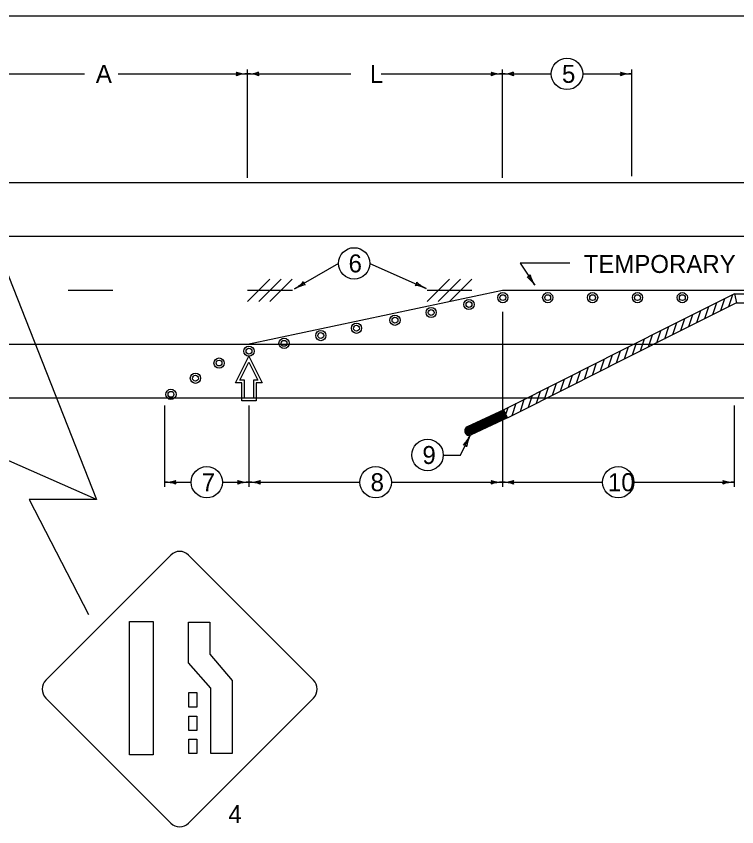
# Model space of a CAD drawing. Extents: x 1002 to 1035.5, y 1000.5 to 1021.5.
# Drawn here: x 1019.22 to 1027.25, y 1012.48 to 1021.5 of the extents above; entities that cross this region are included whole.
import ezdxf

# ---------------------------------------------------------------- set-up
doc = ezdxf.new("R2010")
doc.units = 0
doc.layers.add('Level 1', color=7, linetype='Continuous')
doc.layers.add('Level 10', color=7, linetype='Continuous')

msp = doc.modelspace()

# ---------------------------------------------------------------- linework, layer by layer
at = {"layer": 'Level 1'}
for p, q in [((1021.8013, 1019.7), (1021.8013, 1020.9083)), ((1024.6403, 1019.7), (1024.6403, 1020.9083)), ((1026.0819, 1019.7188), (1026.0819, 1020.9052)), ((1018.5513, 1020.8583), (1019.9833, 1020.8583)), ((1020.3589, 1020.8583), (1021.8013, 1020.8583)), ((1021.8013, 1020.8583), (1022.9507, 1020.8583)), ((1023.2887, 1020.8583), (1024.6403, 1020.8583)), ((1024.6403, 1020.8583), (1025.1851, 1020.8583)), ((1025.5351, 1020.8583), (1026.0819, 1020.8583)), ((1007.25, 1019.65), (1035.25, 1019.65)), ((1007.1365, 1019.05), (1035.1365, 1019.05)), ((1022.8139, 1018.7482), (1022.3254, 1018.4642)), ((1023.1639, 1018.7482), (1023.7928, 1018.4695)), ((1025.3934, 1018.7503), (1024.8379, 1018.7503)), ((1024.8379, 1018.7503), (1025.0013, 1018.5049)), ((1021.801, 1018.325), (1022.0497, 1018.5737)), ((1021.926, 1018.325), (1022.1747, 1018.5737)), ((1022.051, 1018.325), (1022.2997, 1018.5737)), ((1023.801, 1018.325), (1024.0497, 1018.5737)), ((1023.926, 1018.325), (1024.1747, 1018.5737)), ((1024.051, 1018.325), (1024.2997, 1018.5737)), ((1019.801, 1018.45), (1020.301, 1018.45)), ((1021.801, 1018.45), (1022.301, 1018.45)), ((1021.8013, 1017.85), (1024.6403, 1018.4505)), ((1023.801, 1018.45), (1024.301, 1018.45)), ((1027.2253, 1018.4105), (1026.579, 1018.0853)), ((1027.115, 1018.3548), (1027.0706, 1018.2207)), ((1027.2043, 1018.3999), (1027.16, 1018.2656)), ((1027.2253, 1018.4105), (1027.7572, 1018.4105)), ((1027.2253, 1018.4105), (1027.2493, 1018.3105)), ((1027.2493, 1018.3105), (1026.6238, 1017.996)), ((1026.9363, 1018.2651), (1026.8919, 1018.1308)), ((1027.0258, 1018.31), (1026.9813, 1018.1758)), ((1027.2493, 1018.3105), (1027.2493, 1018.3105)), ((1027.2493, 1018.3105), (1027.7572, 1018.3105)), ((1024.6403, 1018.2078), (1024.6403, 1016.2623)), ((1026.7577, 1018.1753), (1026.7133, 1018.041)), ((1026.8471, 1018.2202), (1026.8025, 1018.0858)), ((1026.5788, 1018.0854), (1025.9535, 1017.7708)), ((1026.5788, 1018.0854), (1026.5345, 1017.9511)), ((1026.6683, 1018.1303), (1026.6238, 1017.996)), ((1026.6238, 1017.996), (1025.9983, 1017.6815)), ((1026.4003, 1017.9955), (1026.3558, 1017.8613)), ((1026.4895, 1018.0403), (1026.4451, 1017.9062)), ((1026.2216, 1017.9057), (1026.177, 1017.7713)), ((1026.3108, 1017.9506), (1026.2664, 1017.8163)), ((1007.3775, 1017.85), (1035.3775, 1017.85)), ((1026.0428, 1017.8158), (1025.9983, 1017.6815)), ((1026.1322, 1017.8608), (1026.0878, 1017.7265)), ((1025.9533, 1017.7709), (1025.328, 1017.4563)), ((1025.864, 1017.7258), (1025.8196, 1017.5917)), ((1025.9533, 1017.7709), (1025.909, 1017.6366)), ((1025.9983, 1017.6815), (1025.3728, 1017.367)), ((1025.6853, 1017.6361), (1025.6409, 1017.5018)), ((1025.7748, 1017.681), (1025.7303, 1017.5468)), ((1025.5067, 1017.5463), (1025.4623, 1017.412)), ((1025.5961, 1017.5912), (1025.5515, 1017.4568)), ((1025.3278, 1017.4564), (1024.7025, 1017.1418)), ((1025.3278, 1017.4564), (1025.2835, 1017.3221)), ((1025.4173, 1017.5013), (1025.3728, 1017.367)), ((1025.3728, 1017.367), (1024.7473, 1017.0525)), ((1025.1493, 1017.3665), (1025.1048, 1017.2323)), ((1025.2385, 1017.4113), (1025.1941, 1017.2772)), ((1024.9706, 1017.2767), (1024.926, 1017.1423)), ((1025.0598, 1017.3216), (1025.0154, 1017.1873)), ((1007.25, 1017.25), (1035.25, 1017.25)), ((1020.8773, 1017.1673), (1020.8773, 1016.2623)), ((1021.8968, 1017.2173), (1021.7368, 1017.2173)), ((1021.8668, 1017.2473), (1021.7668, 1017.2473)), ((1021.8173, 1017.1673), (1021.8173, 1016.2623)), ((1024.7918, 1017.1868), (1024.7473, 1017.0525)), ((1024.8812, 1017.2318), (1024.8368, 1017.0975)), ((1027.2218, 1017.1673), (1027.2218, 1016.2623)), ((1024.6698, 1017.0919), (1024.2203, 1016.8823)), ((1024.6655, 1017.1009), (1024.2214, 1016.8938)), ((1024.6739, 1017.0828), (1024.2217, 1016.8719)), ((1024.6782, 1017.0738), (1024.225, 1016.8624)), ((1024.6613, 1017.11), (1024.2263, 1016.9072)), ((1024.657, 1017.1191), (1024.2492, 1016.9289)), ((1024.7023, 1017.1419), (1024.657, 1017.1191)), ((1024.6993, 1017.0284), (1024.657, 1017.1191)), ((1024.7023, 1017.1419), (1024.6798, 1017.0738)), ((1024.6824, 1017.0647), (1024.2302, 1016.8538)), ((1024.6866, 1017.0556), (1024.2373, 1016.8461)), ((1024.6908, 1017.0466), (1024.2468, 1016.8395)), ((1024.6951, 1017.0375), (1024.2601, 1016.8347)), ((1024.6993, 1017.0284), (1024.2915, 1016.8383)), ((1024.7473, 1017.0525), (1024.7021, 1017.0298)), ((1027.2218, 1016.8919), (1027.2218, 1016.8919)), ((1020.1183, 1016.1203), (1018.6417, 1016.7678)), ((1020.8773, 1016.3123), (1021.1723, 1016.3123)), ((1021.5223, 1016.3123), (1021.8173, 1016.3123)), ((1021.8173, 1016.3123), (1023.0538, 1016.3123)), ((1023.4038, 1016.3123), (1024.6403, 1016.3123)), ((1024.6403, 1016.3123), (1025.7559, 1016.3123)), ((1026.1059, 1016.3123), (1027.2218, 1016.3123)), ((1019.5534, 1014.1084), (1020.9455, 1015.5005)), ((1022.5365, 1014.1084), (1021.1444, 1015.5005)), ((1021.1439, 1014.3032), (1021.1439, 1014.7541)), ((1021.1439, 1014.7541), (1021.3824, 1014.7541)), ((1021.3824, 1014.7541), (1021.3824, 1014.3982)), ((1021.3824, 1014.3982), (1021.6284, 1014.1038)), ((1021.3936, 1014.0199), (1021.1439, 1014.3032)), ((1021.6284, 1014.1038), (1021.6284, 1013.2913)), ((1021.3936, 1013.2913), (1021.3936, 1014.0199)), ((1020.9455, 1012.5174), (1019.5534, 1013.9095)), ((1021.1444, 1012.5174), (1022.5365, 1013.9095)), ((1021.6284, 1013.2913), (1021.3936, 1013.2913))]:
    msp.add_line(p, q, dxfattribs=at)
for points in [[(1018.6288, 1019.8894), (1020.1183, 1016.1203), (1019.367, 1016.1203), (1020.0276, 1014.8379)], [(1024.6403, 1018.4505), (1027.3085, 1018.4505), (1030.4615, 1018.4499)], [(1021.7368, 1017.2173), (1021.7368, 1017.4173), (1021.6681, 1017.4173), (1021.8173, 1017.7143)], [(1021.8173, 1017.7143), (1021.9653, 1017.4173), (1021.8968, 1017.4173), (1021.8968, 1017.2173)], [(1021.7668, 1017.2473), (1021.7668, 1017.2473), (1021.7668, 1017.4473), (1021.7168, 1017.4473), (1021.8172, 1017.6473)], [(1021.8172, 1017.6473), (1021.9168, 1017.4473), (1021.8668, 1017.4473), (1021.8668, 1017.2473)], [(1021.9168, 1017.4474), (1021.9168, 1017.4473)], [(1023.9818, 1016.6151), (1024.1741, 1016.6151), (1024.2778, 1016.8293)]]:
    msp.add_lwpolyline(points, dxfattribs=at)
for points in [[(1020.4842, 1014.7616), (1020.7488, 1014.7616), (1020.7488, 1013.2783), (1020.4842, 1013.2783)], [(1021.1476, 1013.9696), (1021.237, 1013.9696), (1021.237, 1013.8094), (1021.1476, 1013.8094)], [(1021.1476, 1013.7069), (1021.237, 1013.7069), (1021.237, 1013.5466), (1021.1476, 1013.5466)], [(1021.1476, 1013.4516), (1021.237, 1013.4516), (1021.237, 1013.2913), (1021.1476, 1013.2913)]]:
    msp.add_lwpolyline(points, close=True, dxfattribs=at)
for centre, radius in [((1025.3601, 1020.8583), 0.175), ((1022.9889, 1018.7482), 0.175), ((1024.2683, 1018.2907), 0.0569), ((1024.6455, 1018.3671), 0.0569), ((1024.6455, 1018.3671), 0.0325), ((1025.1455, 1018.3671), 0.0569), ((1025.1455, 1018.3671), 0.0325), ((1025.6455, 1018.3671), 0.0569), ((1025.6455, 1018.3671), 0.0325), ((1026.1455, 1018.3671), 0.0569), ((1026.1455, 1018.3671), 0.0325), ((1026.6455, 1018.3671), 0.0569), ((1026.6455, 1018.3671), 0.0325), ((1023.8468, 1018.201), 0.0569), ((1024.2683, 1018.2907), 0.0325), ((1023.4439, 1018.1155), 0.0569), ((1023.8468, 1018.201), 0.0325), ((1023.0145, 1018.0262), 0.0569), ((1023.4439, 1018.1155), 0.0325), ((1022.6172, 1017.9448), 0.0569), ((1022.6172, 1017.9448), 0.0325), ((1023.0145, 1018.0262), 0.0325), ((1022.2082, 1017.8585), 0.0569), ((1022.2082, 1017.8585), 0.0325), ((1021.8172, 1017.7712), 0.0569), ((1021.8172, 1017.7712), 0.0325), ((1021.4836, 1017.6387), 0.0569), ((1021.4836, 1017.6387), 0.0325), ((1021.2205, 1017.4696), 0.0569), ((1021.2205, 1017.4696), 0.0325), ((1020.948, 1017.2905), 0.0569), ((1020.948, 1017.2905), 0.0325), ((1023.8067, 1016.6151), 0.175), ((1021.3472, 1016.3123), 0.175), ((1023.2288, 1016.3123), 0.175), ((1025.9309, 1016.3123), 0.175)]:
    msp.add_circle(centre, radius, dxfattribs=at)
for centre, radius, start, end in [((1021.6528, 1020.8584), 0.0313, 318.7746, 40.89129), ((1021.8013, 1021.249), 0.3906, 251.34716, 269.99389), ((1021.8013, 1021.249), 0.3906, 270, 288.66878), ((1021.9499, 1020.8583), 0.0313, 138.7746, 220.89129), ((1024.4918, 1020.8584), 0.0313, 318.7746, 40.89129), ((1024.6403, 1021.249), 0.3906, 251.34716, 269.99389), ((1024.6403, 1021.249), 0.3906, 270, 288.66878), ((1024.7889, 1020.8583), 0.0313, 138.7746, 220.89129), ((1025.9334, 1020.8584), 0.0313, 318.7746, 40.89129), ((1026.0819, 1021.249), 0.3906, 251.34716, 269.99389), ((1021.8013, 1020.4677), 0.3906, 90, 108.66878), ((1021.8013, 1021.249), 0.3906, 269.98778, 270), ((1021.8013, 1020.4677), 0.3906, 89.98778, 90), ((1021.8013, 1020.4677), 0.3906, 71.34716, 89.99389), ((1024.6403, 1020.4677), 0.3906, 90, 108.66878), ((1024.6403, 1021.249), 0.3906, 269.98778, 270), ((1024.6403, 1020.4677), 0.3906, 89.98778, 90), ((1024.6403, 1020.4677), 0.3906, 71.34716, 89.99389), ((1026.0819, 1020.4677), 0.3906, 90, 108.66878), ((1026.0819, 1020.4677), 0.3906, 89.98778, 90), ((1024.919, 1018.6286), 0.0312, 262.43322, 344.54992), ((1025.3265, 1018.7214), 0.3906, 195.00579, 213.65252), ((1022.1291, 1018.8019), 0.3906, 300.1725, 318.84128), ((1022.4539, 1018.5388), 0.0312, 168.9471, 251.06379), ((1023.657, 1018.5297), 0.0312, 294.87413, 16.99083), ((1023.951, 1018.8266), 0.3906, 227.44669, 246.09343), ((1024.6762, 1018.2884), 0.3906, 33.65863, 52.32741), ((1022.1291, 1018.8019), 0.3906, 300.16028, 300.1725), ((1022.5217, 1018.1265), 0.3906, 101.51966, 120.16639), ((1023.6345, 1018.1124), 0.3906, 66.09954, 84.76832), ((1023.6345, 1018.1124), 0.3906, 66.08731, 66.09954), ((1024.6762, 1018.2884), 0.3906, 33.6464, 33.65863), ((1024.2703, 1016.8836), 0.05, 115, 295), ((1023.9261, 1016.9995), 0.3906, 315.52675, 334.17348), ((1024.6294, 1016.6592), 0.3906, 154.17959, 172.84837), ((1024.6294, 1016.6592), 0.3906, 154.16737, 154.17959), ((1024.213, 1016.6956), 0.0313, 22.95419, 105.07088), ((1020.8773, 1016.703), 0.3906, 269.98778, 270), ((1020.8773, 1016.703), 0.3906, 270, 288.66878), ((1020.8773, 1015.9217), 0.3906, 71.34716, 89.99389), ((1021.0258, 1016.3123), 0.0313, 138.7746, 220.89129), ((1021.6687, 1016.3124), 0.0313, 318.7746, 40.89129), ((1021.8173, 1015.9217), 0.3906, 90, 108.66878), ((1021.8173, 1016.703), 0.3906, 251.34716, 269.99389), ((1021.8173, 1016.703), 0.3906, 269.98778, 270), ((1021.8173, 1016.703), 0.3906, 270, 288.66878), ((1021.8173, 1015.9217), 0.3906, 71.34716, 89.99389), ((1021.8173, 1015.9217), 0.3906, 89.98778, 90), ((1021.9658, 1016.3123), 0.0313, 138.7746, 220.89129), ((1024.4918, 1016.3124), 0.0313, 318.7746, 40.89129), ((1024.6403, 1015.9217), 0.3906, 90, 108.66878), ((1024.6403, 1016.703), 0.3906, 251.34716, 269.99389), ((1024.6403, 1016.703), 0.3906, 269.98778, 270), ((1024.6403, 1016.703), 0.3906, 270, 288.66878), ((1024.6403, 1015.9217), 0.3906, 89.98778, 90), ((1024.6403, 1015.9217), 0.3906, 71.34716, 89.99389), ((1024.7889, 1016.3123), 0.0313, 138.7746, 220.89129), ((1027.0732, 1016.3124), 0.0313, 318.7746, 40.89129), ((1027.2218, 1015.9217), 0.3906, 90, 108.66878), ((1027.2218, 1016.703), 0.3906, 251.34716, 269.99389), ((1027.2218, 1015.9217), 0.3906, 89.98778, 90), ((1021.045, 1015.4011), 0.1406, 45.00008, 134.99993), ((1019.6529, 1014.0089), 0.1406, 134.99993, 225.00007), ((1022.4371, 1014.0089), 0.1406, 314.99993, 45.00007), ((1021.045, 1012.6168), 0.1406, 225.00008, 314.99993)]:
    msp.add_arc(centre, radius, start, end, dxfattribs=at)
at = {"layer": 'Level 10'}
msp.add_line((1035.5, 1021.5), (1007, 1021.5), dxfattribs=at)

# ---------------------------------------------------------------- texts
at = {"layer": 'Level 1'}
for s, p in [('A', (1020.111, 1020.7583)), ('L', (1023.1642, 1020.7583)), ('5', (1025.3045, 1020.7583)), ('6', (1022.9268, 1018.6482)), ('TEMPORARY EDGE LINE', (1025.5457, 1018.6418)), ('9', (1023.7493, 1016.5151)), ('7', (1021.2906, 1016.2123)), ('8', (1023.1722, 1016.2123)), ('10', (1025.8168, 1016.2123)), ('4', (1021.5878, 1012.5174))]:
    msp.add_text(s, height=0.2, dxfattribs=at).set_placement(p)

doc.saveas('drawing.dxf')
